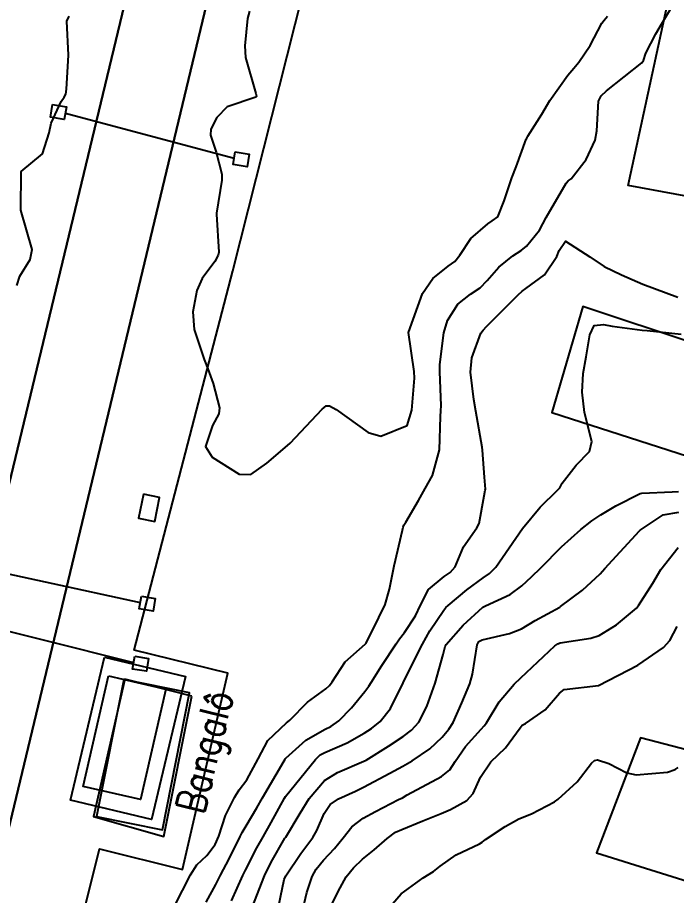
# Model space of a CAD drawing. Header units: metres. Extents: x 318500 to 325275, y 7408834 to 7428799.
# Drawn here: x 323523.4 to 323557.24, y 7419554.56 to 7419599.65 of the extents above; entities that cross this region are included whole.
import ezdxf

# ---------------------------------------------------------------- set-up
doc = ezdxf.new("R2010")
doc.units = ezdxf.units.M
doc.header["$MEASUREMENT"] = 0
doc.linetypes.add('CONTINUO', pattern=[0])
for name, color, linetype in [('Armário', 45, 'Continuous'), ('Curvas de Nivel 1m', 11, 'Continuous'), ('Curvas de Nivel 5m', 15, 'Continuous'), ('Divisas', 45, 'Continuous'), ('EDIFICAÇÃO', 30, 'Continuous'), ('Edificações', 30, 'Continuous'), ('Linha Férrea', 20, 'Continuous'), ('Pórticos', 45, 'Continuous'), ('TEXTO', 45, 'Continuous'), ('Vias Primárias', 230, 'Continuous')]:
    doc.layers.add(name, color=color, linetype=linetype)
doc.styles.add('ROMANS', font='romans', dxfattribs={"height": 0.2})

msp = doc.modelspace()

# ---------------------------------------------------------------- linework, layer by layer
at = {"layer": 'Armário'}
for points in [[(323529.856, 7419575.172), (323529.61, 7419573.93), (323530.441, 7419573.765), (323530.687, 7419575.007)], [(323528.85, 7419565.645), (323527.454, 7419558.608), (323530.838, 7419557.937), (323532.233, 7419564.974)]]:
    msp.add_lwpolyline(points, close=True, dxfattribs=at)
at = {"layer": 'Curvas de Nivel 1m', "flags": 128}
for points, elevation in [([(323523.361, 7419585.892), (323523.509, 7419586.366), (323524.035, 7419587.23), (323524.146, 7419587.741), (323523.56, 7419589.75), (323523.58, 7419591.75), (323524.678, 7419592.649), (323525.014, 7419593.729), (323525.124, 7419594.221), (323525.634, 7419595.339), (323525.791, 7419595.564), (323525.873, 7419595.717), (323525.906, 7419595.979), (323526.01, 7419597.715), (323525.935, 7419599.468), (323526.052, 7419599.715)], 729), ([(323535.316, 7419599.974), (323535.211, 7419599.595), (323535.075, 7419598.189), (323535.11, 7419597.595), (323535.642, 7419595.754), (323535.661, 7419595.611), (323535.661, 7419595.59), (323535.657, 7419595.572), (323535.639, 7419595.556), (323534.166, 7419595.07), (323533.624, 7419594.524), (323533.319, 7419593.91), (323533.308, 7419593.615), (323533.597, 7419592.732), (323533.889, 7419591.607), (323533.883, 7419591.301), (323533.615, 7419589.609), (323533.612, 7419589.557), (323533.729, 7419587.608), (323533.698, 7419587.438), (323533.523, 7419587.127), (323532.876, 7419586.253), (323532.605, 7419585.623), (323532.395, 7419584.533), (323532.467, 7419583.625), (323532.989, 7419582.085), (323533.162, 7419581.614), (323533.439, 7419580.853), (323533.762, 7419579.607), (323533.734, 7419579.29), (323533.411, 7419578.705), (323533.046, 7419577.615), (323533.392, 7419577.063), (323534.78, 7419576.195), (323535.379, 7419576.178), (323536.201, 7419576.764), (323537.149, 7419577.564), (323537.402, 7419577.782), (323539.036, 7419579.536), (323539.248, 7419579.707), (323539.423, 7419579.709), (323539.757, 7419579.527), (323541.408, 7419578.343), (323542.054, 7419578.148), (323543.412, 7419578.697), (323543.646, 7419579.477), (323543.79, 7419581.13), (323543.772, 7419581.475), (323543.48, 7419583.48), (323544.188, 7419585.47), (323544.721, 7419586.253), (323545.521, 7419586.876), (323545.855, 7419587.117), (323546.115, 7419587.444), (323546.68, 7419588.301), (323547.554, 7419589.062), (323547.782, 7419589.201), (323548.064, 7419589.422), (323548.393, 7419590.242), (323548.792, 7419591.412), (323549.008, 7419591.989), (323549.516, 7419593.401), (323549.549, 7419593.462), (323549.612, 7419593.561), (323550.328, 7419594.691), (323550.729, 7419595.384), (323551.653, 7419596.685), (323551.97, 7419597.053), (323552.231, 7419597.364), (323552.811, 7419598.221), (323553.413, 7419599.353), (323553.525, 7419599.519), (323553.695, 7419599.714)], 729), ([(323533.086, 7419554.218), (323533.574, 7419555.126), (323533.822, 7419555.603), (323534.272, 7419556.439), (323534.835, 7419557.593), (323534.933, 7419557.792), (323535.138, 7419558.141), (323535.683, 7419559.051), (323535.985, 7419559.578), (323537.092, 7419561.475), (323537.139, 7419561.561), (323537.153, 7419561.588), (323537.181, 7419561.619), (323538.197, 7419562.543), (323539.204, 7419563.103), (323539.492, 7419563.24), (323539.902, 7419563.523), (323540.545, 7419564.192), (323541.233, 7419565.031), (323541.433, 7419565.311), (323541.558, 7419565.505), (323542.114, 7419566.362), (323542.847, 7419567.486), (323543.015, 7419567.732), (323543.269, 7419568.07), (323543.835, 7419568.919), (323544.097, 7419569.468), (323544.496, 7419570.268), (323545.312, 7419570.933), (323545.623, 7419571.14), (323545.867, 7419571.445), (323546.309, 7419572.461), (323546.984, 7419573.434), (323547.11, 7419573.666), (323547.365, 7419575.076), (323547.418, 7419575.38), (323547.425, 7419575.429), (323547.379, 7419576.048), (323547.273, 7419577.431), (323547.257, 7419577.576), (323546.927, 7419579.435), (323546.83, 7419580.035), (323546.665, 7419581.438), (323546.73, 7419582.168), (323547.2, 7419583.433), (323547.312, 7419583.601), (323547.483, 7419583.775), (323549.114, 7419585.406), (323549.307, 7419585.599), (323549.505, 7419585.739), (323550.462, 7419586.44), (323551.092, 7419587.377), (323551.223, 7419587.686), (323551.542, 7419588.162), (323552.796, 7419587.357), (323553.523, 7419586.869), (323554.413, 7419586.441), (323555.51, 7419585.963), (323557.306, 7419585.293)], 731), ([(323534.393, 7419554.291), (323534.966, 7419555.591), (323535.011, 7419555.681), (323535.104, 7419555.866), (323535.691, 7419557.012), (323536.007, 7419557.577), (323536.414, 7419558.298), (323537.105, 7419559.561), (323537.161, 7419559.647), (323538.694, 7419561.537), (323538.943, 7419561.775), (323539.186, 7419561.906), (323540.319, 7419562.393), (323541.201, 7419562.89), (323541.572, 7419563.136), (323542.029, 7419563.498), (323542.545, 7419564.165), (323543.198, 7419565.481), (323543.241, 7419565.57), (323544.187, 7419567.466), (323544.58, 7419568.151), (323545.286, 7419569.21), (323545.396, 7419569.341), (323545.508, 7419569.448), (323546.478, 7419570.262), (323547.312, 7419570.865), (323547.645, 7419571.095), (323547.968, 7419571.42), (323549.34, 7419573.4), (323550.235, 7419574.509), (323551.137, 7419575.373), (323551.245, 7419575.499), (323551.376, 7419575.74), (323552.091, 7419576.661), (323552.767, 7419577.356), (323552.885, 7419577.875), (323552.513, 7419579.359), (323552.394, 7419580.402), (323552.454, 7419581.36), (323552.597, 7419582.224), (323552.784, 7419583.357), (323553.01, 7419583.83), (323553.485, 7419583.886), (323553.933, 7419583.791), (323555.483, 7419583.598), (323555.735, 7419583.569), (323557.481, 7419583.384)], 732), ([(323535.439, 7419553.94), (323536.078, 7419555.575), (323536.414, 7419556.267), (323537.129, 7419557.503), (323537.154, 7419557.536), (323537.168, 7419557.559), (323537.913, 7419558.784), (323538.369, 7419559.542), (323539.169, 7419560.459), (323539.821, 7419560.876), (323541.179, 7419561.451), (323541.294, 7419561.508), (323542.449, 7419562.233), (323543.199, 7419562.729), (323543.629, 7419563.048), (323544.01, 7419563.468), (323544.421, 7419564.263), (323544.846, 7419565.456), (323545.255, 7419566.943), (323545.355, 7419567.353), (323545.404, 7419567.449), (323546.278, 7419568.437), (323547.289, 7419569.368), (323547.329, 7419569.39), (323547.426, 7419569.428), (323548.692, 7419570.016), (323549.306, 7419570.47), (323549.789, 7419570.917), (323550.275, 7419571.386), (323551.331, 7419572.459), (323552.325, 7419573.36), (323552.899, 7419573.802), (323553.351, 7419574.104), (323554.124, 7419574.573), (323555.368, 7419575.203), (323555.464, 7419575.223), (323557.023, 7419575.295), (323557.347, 7419575.314)], 733), ([(323536.716, 7419553.565), (323537.098, 7419555.383), (323537.175, 7419555.559), (323537.951, 7419556.714), (323538.554, 7419557.539), (323538.77, 7419557.901), (323539.148, 7419558.76), (323539.452, 7419559.231), (323539.876, 7419559.523), (323540.76, 7419559.919), (323541.166, 7419560.114), (323542.524, 7419560.84), (323543.177, 7419561.192), (323543.671, 7419561.473), (323544.566, 7419562.083), (323545.199, 7419562.688), (323545.544, 7419563.107), (323545.763, 7419563.444), (323546.214, 7419564.451), (323546.625, 7419565.436), (323546.759, 7419565.921), (323547.002, 7419567.433), (323547.096, 7419567.598), (323547.264, 7419567.696), (323548.67, 7419568.008), (323549.273, 7419568.255), (323549.981, 7419568.688), (323551.248, 7419569.371), (323551.274, 7419569.386), (323551.29, 7419569.399), (323552.421, 7419570.241), (323553.316, 7419571.077), (323553.445, 7419571.221), (323553.562, 7419571.346), (323555.34, 7419573.29), (323555.372, 7419573.32), (323556.553, 7419574.101), (323557.354, 7419574.248)], 734), ([(323539.266, 7419553.528), (323539.857, 7419554.758), (323540.283, 7419555.518), (323540.644, 7419555.978), (323541.114, 7419556.424), (323541.713, 7419556.909), (323542.375, 7419557.491), (323542.813, 7419557.807), (323543.137, 7419557.955), (323544.22, 7419558.388), (323545.15, 7419558.761), (323545.63, 7419558.968), (323546.478, 7419559.437), (323546.8, 7419559.797), (323547.172, 7419560.631), (323547.707, 7419561.422), (323548.461, 7419562.14), (323549.206, 7419563.161), (323549.308, 7419563.299), (323549.479, 7419563.396), (323550.504, 7419564.098), (323551.234, 7419564.943), (323551.474, 7419565.13), (323553.24, 7419565.35), (323555.251, 7419566.389), (323556.583, 7419567.3), (323556.903, 7419567.658), (323557.276, 7419568.378)], 736), ([(323542.103, 7419553.495), (323543.092, 7419554.637), (323544.238, 7419555.463), (323544.764, 7419555.797), (323545.109, 7419556.063), (323545.923, 7419556.637), (323547.127, 7419557.218), (323547.26, 7419557.296), (323547.436, 7419557.425), (323548.446, 7419558.104), (323549.146, 7419558.499), (323549.788, 7419558.753), (323550.979, 7419559.373), (323551.161, 7419559.501), (323552.138, 7419560.393), (323552.878, 7419561.353), (323553.035, 7419561.499), (323553.183, 7419561.526), (323553.758, 7419561.341), (323554.697, 7419560.849), (323555.174, 7419560.753), (323556.773, 7419560.893), (323557.177, 7419561.022), (323557.331, 7419561.136)], 737)]:
    msp.add_lwpolyline(points, dxfattribs=dict(at, elevation=elevation))
at = {"layer": 'Curvas de Nivel 5m', "flags": 128}
for points, elevation in [([(323531.451, 7419554.002), (323532.284, 7419555.622), (323532.597, 7419556.129), (323533.115, 7419556.608), (323533.554, 7419557.175), (323533.726, 7419557.604), (323534.076, 7419558.671), (323534.531, 7419559.596), (323534.773, 7419559.985), (323535.169, 7419560.5), (323535.76, 7419561.581), (323536.249, 7419562.52), (323537.208, 7419563.429), (323537.285, 7419563.483), (323537.383, 7419563.557), (323538.283, 7419564.485), (323539.235, 7419565.165), (323539.426, 7419565.339), (323539.554, 7419565.527), (323540.218, 7419566.553), (323541.259, 7419567.458), (323541.297, 7419567.509), (323541.946, 7419568.834), (323542.284, 7419569.495), (323542.496, 7419570.299), (323542.742, 7419571.489), (323543.171, 7419573.315), (323543.201, 7419573.482), (323543.242, 7419573.581), (323543.344, 7419573.731), (323543.988, 7419574.843), (323544.34, 7419575.465), (323544.709, 7419576.131), (323545.074, 7419577.455), (323545.113, 7419579.151), (323545.134, 7419579.454), (323545.153, 7419579.725), (323545.086, 7419581.455), (323545.086, 7419581.825), (323545.288, 7419583.453), (323545.486, 7419584.088), (323546.012, 7419584.928), (323546.661, 7419585.438), (323547.165, 7419585.773), (323547.511, 7419586.141), (323548.111, 7419586.832), (323548.84, 7419587.41), (323549.255, 7419587.683), (323549.538, 7419587.903), (323550.205, 7419588.735), (323550.553, 7419589.385), (323551.578, 7419591.151), (323551.68, 7419591.268), (323551.825, 7419591.368), (323552.603, 7419592.352), (323553.063, 7419593.355), (323553.142, 7419593.83), (323553.241, 7419595.354), (323553.372, 7419595.623), (323553.645, 7419595.881), (323555.457, 7419597.323), (323555.54, 7419597.443), (323555.668, 7419597.829), (323556.182, 7419598.813), (323556.464, 7419599.308), (323556.926, 7419600.077)], 730), ([(323537.978, 7419553.547), (323538.252, 7419554.703), (323538.52, 7419555.539), (323538.728, 7419555.913), (323539.113, 7419556.371), (323539.68, 7419556.966), (323540.116, 7419557.52), (323540.568, 7419558.086), (323541.145, 7419558.526), (323541.775, 7419558.877), (323542.966, 7419559.483), (323543.161, 7419559.581), (323543.406, 7419559.72), (323545.172, 7419560.672), (323545.602, 7419561.019), (323545.881, 7419561.443), (323546.412, 7419562.217), (323547.205, 7419563.099), (323547.369, 7419563.266), (323547.481, 7419563.426), (323548.134, 7419564.509), (323548.904, 7419565.405), (323549.243, 7419565.728), (323550.998, 7419567.374), (323551.147, 7419567.487), (323551.262, 7419567.53), (323552.849, 7419567.771), (323553.268, 7419567.911), (323554.157, 7419568.456), (323555.184, 7419569.322), (323555.236, 7419569.375), (323555.292, 7419569.449), (323556.022, 7419570.596), (323556.436, 7419571.303), (323557.331, 7419572.439)], 735)]:
    msp.add_lwpolyline(points, dxfattribs=dict(at, elevation=elevation))
at = {"layer": 'Divisas'}
msp.add_lwpolyline([(323518.901, 7419522.422), (323524.519, 7419544.555), (323527.604, 7419556.948), (323531.86, 7419555.888), (323534.204, 7419565.976), (323529.392, 7419567.153), (323534.451, 7419586.635), (323539.248, 7419605.624)], dxfattribs=at)
at = {"layer": 'EDIFICAÇÃO', "linetype": 'CONTINUO'}
for points in [[(323527.86, 7419566.799, 728.95), (323532.021, 7419565.809, 728.816), (323530.273, 7419558.459, 729.129), (323526.112, 7419559.449, 729.129)], [(323528.074, 7419565.834, 728.841), (323531.012, 7419565.16, 728.83), (323529.709, 7419559.488, 728.974), (323526.772, 7419560.162, 728.974)]]:
    msp.add_polyline3d(points, close=True, dxfattribs=at)
at = {"layer": 'Edificações'}
for points in [[(323559.041, 7419610.792), (323562.97, 7419608.383), (323559.593, 7419590.136), (323554.768, 7419591.031), (323559.041, 7419610.792)], [(323561.316, 7419575.988), (323564.073, 7419580.946), (323552.425, 7419584.802), (323550.84, 7419579.362), (323561.316, 7419575.988)], [(323558.993, 7419554.914), (323561.435, 7419561.082), (323555.399, 7419562.647), (323553.141, 7419556.755), (323558.993, 7419554.914)]]:
    msp.add_lwpolyline(points, close=True, dxfattribs=at)
msp.add_lwpolyline([(323532.354, 7419564.794), (323528.91, 7419565.676), (323527.291, 7419558.62), (323530.912, 7419557.591), (323532.354, 7419564.794)], dxfattribs=at)
at = {"layer": 'Linha Férrea'}
for points in [[(323843.705, 7420529.863, -0.339852), (323771.4, 7420065.587), (323704.487, 7420002.468, 0.137972), (323573.117, 7419776.141), (323569.018, 7419760.257, 0.009911), (323565.266, 7419744.042), (323557.569, 7419705.285), (323544.41, 7419647.347), (323509.546, 7419502.298), (323475.425, 7419363.32), (323454.167, 7419264.774, -0.048865), (323374.489, 7419022.071), (323336.216, 7418936.841), (323318.171, 7418898.232), (323303.703, 7418864.835, 0.016709)], [(323303.703, 7418864.835), (323318.171, 7418898.232), (323336.216, 7418936.841), (323374.489, 7419022.071, 0.048865), (323454.167, 7419264.774), (323475.425, 7419363.32), (323509.546, 7419502.298), (323544.41, 7419647.347), (323557.569, 7419705.285), (323565.266, 7419744.042, -0.009911), (323569.018, 7419760.257), (323573.117, 7419776.141, -0.137972), (323704.487, 7420002.468), (323771.4, 7420065.587, 0.339852), (323843.705, 7420529.863, 0.104587)], [(323840.146, 7420527.887, -0.339824), (323768.602, 7420068.543), (323704.141, 7420007.763, 0.140169), (323569.283, 7419777.13), (323565.155, 7419761.392, -0.000234), (323561.228, 7419744.645), (323553.453, 7419705.875), (323540.362, 7419648.042), (323505.529, 7419503.284), (323471.394, 7419364.249), (323450.124, 7419265.645, -0.047372), (323375.492, 7419034.63), (323347.077, 7418970.203), (323316.211, 7418903.384), (323295.96, 7418857.357)], [(323295.96, 7418857.357), (323316.211, 7418903.384), (323347.077, 7418970.203), (323375.492, 7419034.63, 0.047372), (323450.124, 7419265.645), (323471.394, 7419364.249), (323505.529, 7419503.284), (323540.362, 7419648.042), (323553.453, 7419705.875), (323561.228, 7419744.645, 0.000234), (323565.155, 7419761.392), (323569.283, 7419777.13, -0.140169), (323704.141, 7420007.763), (323768.602, 7420068.543, 0.339824), (323840.146, 7420527.887, 0.098634)]]:
    msp.add_lwpolyline(points, format="xyb", dxfattribs=at)
at = {"layer": 'Pórticos'}
for points in [[(323525.196, 7419595.181), (323525.904, 7419595.065), (323525.796, 7419594.413), (323525.089, 7419594.53)], [(323534.581, 7419592.751), (323535.288, 7419592.635), (323535.181, 7419591.983), (323534.473, 7419592.1)], [(323529.755, 7419569.932), (323530.463, 7419569.815), (323530.355, 7419569.164), (323529.648, 7419569.28)], [(323529.412, 7419566.842), (323530.119, 7419566.725), (323530.011, 7419566.073), (323529.304, 7419566.19)]]:
    msp.add_lwpolyline(points, close=True, dxfattribs=at)
for points in [[(323525.85, 7419594.739), (323534.527, 7419592.425)], [(323519.922, 7419571.722), (323529.701, 7419569.606)], [(323519.922, 7419568.889), (323529.358, 7419566.516)]]:
    msp.add_lwpolyline(points, dxfattribs=at)
at = {"layer": 'Vias Primárias'}
for points in [[(323415.833, 7419583.302), (323419.047, 7419572.746), (323421.03, 7419562.086), (323421.351, 7419557.374), (323421.618, 7419546.016), (323420.655, 7419534.774), (323419.854, 7419529.552), (323419.495, 7419524.986, 0.238184), (323422.135, 7419522.665), (323425.333, 7419521.775), (323439.384, 7419519.04), (323447.038, 7419517.341, 0.392019), (323449.506, 7419518.783), (323449.894, 7419520.081), (323454.112, 7419536.783), (323456.933, 7419548.508), (323462.14, 7419572.405), (323463.204, 7419579.599, 0.075507), (323463.151, 7419593.445, 0), (323461.926, 7419601.304, 0.173993), (323443.828, 7419629.608, 0.279998), (323404.325, 7419640.182, 0.277838)], [(323934.92, 7420316.776, 0), (323936.242, 7420308.849)], [(323715.644, 7420145.548, 0), (323709.04, 7420132.939)], [(323939.281, 7420278.615, 0), (323933.27, 7420270.921)], [(323836.404, 7420021.217), (323839.692, 7420014.547, -0.172492), (323840.737, 7420005.613, 0), (323839.679, 7420000.995, -0.226003), (323822.498, 7419987.869), (323816.045, 7419986.261), (323809.838, 7419985.761), (323797.857, 7419985.557), (323783.43, 7419986.553), (323778.024, 7419986.103, 0.920221), (323778.024, 7419984.652), (323787.034, 7419982.652), (323805.471, 7419977.44), (323826.967, 7419970.976), (323850.367, 7419962.962), (323868.105, 7419955.747), (323881.534, 7419947.778), (323892.006, 7419939.962), (323903.28, 7419930.644), (323910.885, 7419924.39)], [(323831.088, 7420001.787, 0), (323833.844, 7420008.443, 0.220888)]]:
    msp.add_lwpolyline(points, format="xyb", dxfattribs=at)

# ---------------------------------------------------------------- texts
at = {"layer": 'TEXTO', "style": 'ROMANS', "width": 0.8}
msp.add_text('Bangalô', height=1.5, rotation=75.9443, dxfattribs=at).set_placement((323532.956, 7419558.674))

doc.saveas('drawing.dxf')
